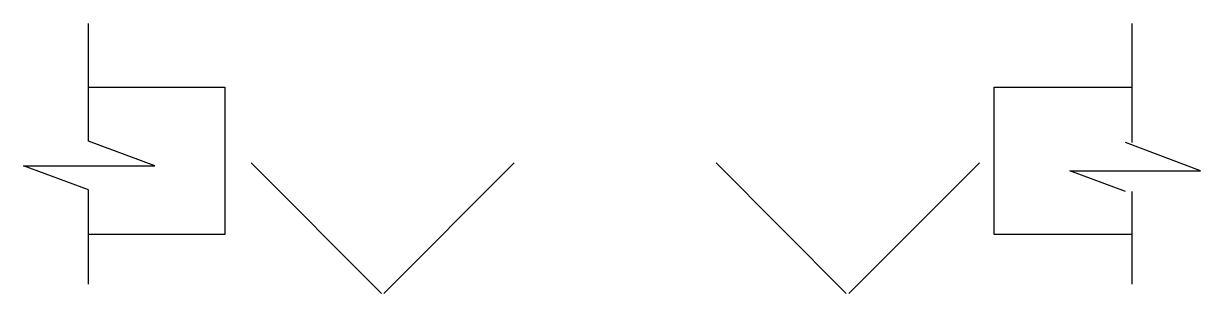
# Model space of a CAD drawing. Header units: metres. Extents: x 13405.9 to 13425.1, y 18568.2 to 18572.6.
import ezdxf

# ---------------------------------------------------------------- set-up
doc = ezdxf.new("R2010")
doc.units = ezdxf.units.M
doc.layers.add('PUB_DIM', color=90, linetype='Continuous')
doc.layers.add('WINDOW', color=3, linetype='Continuous')

msp = doc.modelspace()

# ---------------------------------------------------------------- linework, layer by layer
for points in [[(13406.97, 18571.57), (13409.2, 18571.57), (13409.2, 18569.17), (13406.97, 18569.17)], [(13423.97, 18569.17), (13421.73, 18569.17), (13421.73, 18571.57), (13423.97, 18571.57)]]:
    msp.add_lwpolyline(points)
at = {"layer": 'PUB_DIM'}
for p, q in [((13406.97, 18572.61), (13406.97, 18570.69)), ((13423.97, 18572.61), (13423.97, 18570.67)), ((13408.06, 18570.29), (13406.98, 18570.69)), ((13425.09, 18570.21), (13423.87, 18570.67)), ((13405.92, 18570.29), (13408.06, 18570.29)), ((13406.98, 18569.9), (13405.92, 18570.29)), ((13423.87, 18569.87), (13422.96, 18570.21)), ((13422.96, 18570.21), (13425.09, 18570.21)), ((13406.97, 18569.9), (13406.97, 18568.36)), ((13423.97, 18569.87), (13423.97, 18568.36))]:
    msp.add_line(p, q, dxfattribs=at)
at = {"layer": 'WINDOW'}
for points in [[(13411.75, 18568.21), (13409.63, 18570.34)], [(13411.79, 18568.21), (13413.91, 18570.34)], [(13419.32, 18568.21), (13417.2, 18570.34)], [(13419.36, 18568.21), (13421.49, 18570.34)]]:
    msp.add_lwpolyline(points, dxfattribs=at)

doc.saveas('drawing.dxf')
